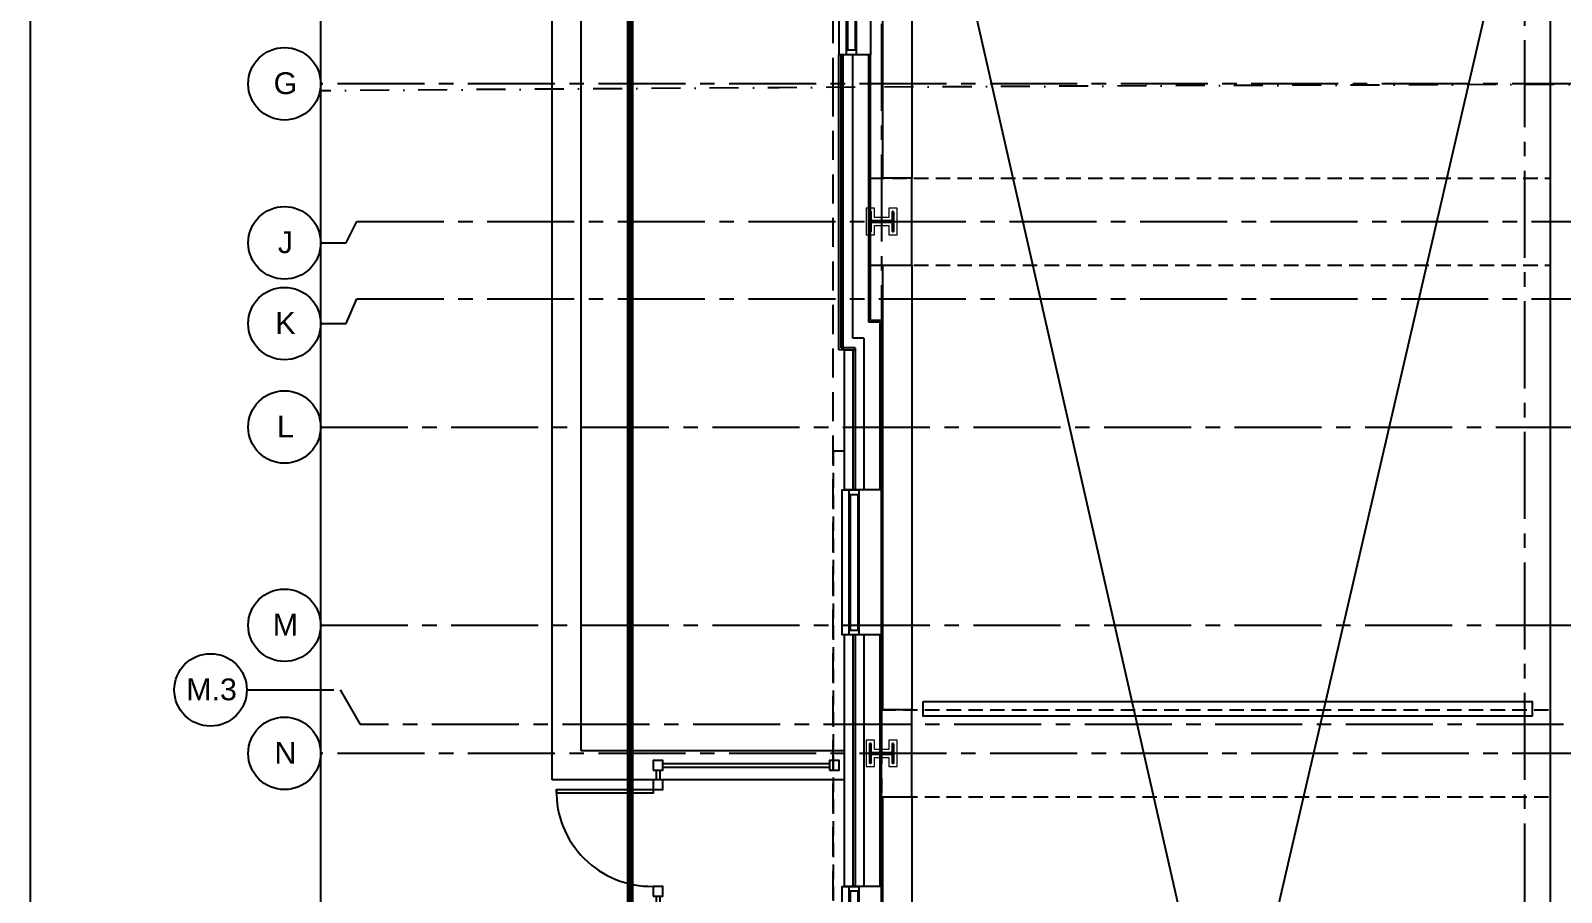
# Model space of a CAD drawing. Header units: inches. Extents: x 5931 to 10048, y 0 to 3185.
# Drawn here: x 6000 to 6633, y 1339 to 1695 of the extents above; entities that cross this region are included whole.
import ezdxf
from ezdxf.enums import TextEntityAlignment as Align

# ---------------------------------------------------------------- set-up
doc = ezdxf.new("R2010")
doc.units = ezdxf.units.IN
doc.header["$LTSCALE"] = 48
doc.header["$MEASUREMENT"] = 0
for name, pattern in [('CENTER2', [1.125, 0.75, -0.125, 0.125, -0.125]), ('DASHDOT2', [0.5, 0.25, -0.125, 0, -0.125]), ('HIDDEN', [0.375, 0.25, -0.125]), ('HIDDEN2', [0.1875, 0.125, -0.0625]), ('PHANTOM2', [1.25, 0.625, -0.125, 0.125, -0.125, 0.125, -0.125])]:
    doc.linetypes.add(name, pattern=pattern)
for name, color, linetype in [('_0_Objects', 8, 'Continuous'), ('A-Flor-Hral', 8, 'Continuous'), ('A-Flor-Soffit', 8, 'HIDDEN2'), ('A-Glaz', 8, 'Continuous'), ('A-Glaz-Sill', 8, 'Continuous'), ('A-Grid(3-32)', 8, 'CENTER2'), ('A-Site-low walls', 8, 'Continuous'), ('A-Site-Pave', 8, 'Continuous'), ('A-Site-Property', 8, 'PHANTOM2'), ('A-Site-Setback', 8, 'HIDDEN'), ('A-Wall-Full', 8, 'Continuous'), ('A-Wall-Hatch', 8, 'Continuous'), ('S-Grid-Iden', 8, 'Continuous'), ('S-Site-Curb', 8, 'Continuous'), ('S-Structural Concrete', 8, 'Continuous'), ('Zoning Envelope', 8, 'DASHDOT2')]:
    doc.layers.add(name, color=color, linetype=linetype)
doc.layers.add('A-ANNO-NPLT', color=8, linetype='Continuous', plot=False)
for name, color, linetype, lineweight in [('A-Detl-Hatch', 8, 'Continuous', 18), ('S-Detl-Hatch', 8, 'Continuous', 18), ('S-Detl-Wide', 8, 'Continuous', 35)]:
    doc.layers.add(name, color=color, linetype=linetype, lineweight=lineweight)
doc.styles.get("Standard").update_dxf_attribs({"font": 'arial.ttf'})

# ---------------------------------------------------------------- blocks, each defined once
blk = doc.blocks.new('EXTERIOR LOUVER')
at = {"layer": 'A-Glaz'}
for p, q in [((2323.12, -9046.93), (2323.12, -8990.81)), ((2323.62, -9046.81), (2323.62, -8990.81)), ((2326.62, -8990.81), (2326.62, -9046.81)), ((2327.12, -8990.81), (2327.12, -9046.81))]:
    blk.add_line(p, q, dxfattribs=at)
for points in [[(2323.12, -8988.81), (2327.12, -8988.81), (2327.12, -8990.81), (2323.12, -8990.81)], [(2323.12, -9046.81), (2327.12, -9046.81), (2327.12, -9048.81), (2323.12, -9048.81)]]:
    blk.add_lwpolyline(points, close=True, dxfattribs=at)
at = {"layer": 'A-Glaz-Sill'}
blk.add_line((2336.37, -8988.81), (2336.37, -9048.81), dxfattribs=at)
blk.add_lwpolyline([(2323.12, -9048.81), (2320.12, -9048.81), (2320.12, -8988.81), (2323.12, -8988.81)], dxfattribs=at)
blk = doc.blocks.new('EXTERIOR LOUVER -2')
at = {"layer": 'A-Glaz'}
for p, q in [((2322, -8354.93), (2322, -8298.81)), ((2322.5, -8354.81), (2322.5, -8298.81)), ((2325.5, -8298.81), (2325.5, -8354.81)), ((2326, -8298.81), (2326, -8354.81))]:
    blk.add_line(p, q, dxfattribs=at)
for points in [[(2322, -8296.81), (2326, -8296.81), (2326, -8298.81), (2322, -8298.81)], [(2322, -8354.81), (2326, -8354.81), (2326, -8356.81), (2322, -8356.81)]]:
    blk.add_lwpolyline(points, close=True, dxfattribs=at)
at = {"layer": 'A-Glaz-Sill'}
blk.add_line((2331.87, -8296.81), (2331.87, -8356.81), dxfattribs=at)
blk.add_lwpolyline([(2322, -8356.81), (2319, -8356.81), (2319, -8296.81), (2322, -8296.81)], dxfattribs=at)
blk = doc.blocks.new('1ST FLOOR CORE & SHELL')
at = {"layer": 'A-Flor-Soffit'}
blk.add_lwpolyline([(2321, -8520.75), (2316.5, -8520.75), (2316.5, -9228.75), (3108.87, -9228.75), (3108.87, -9224.75), (4240.5, -9224.75), (4240.5, -9222.63), (4656.87, -9222.63), (4656.87, -9224.75), (5704.5, -9224.75), (5704.5, -8756.75), (5700, -8756.75)], dxfattribs=at)
at = {"layer": 'A-Wall-Full'}
for p, q in [((2613, -8156), (2613, -8944.88)), ((2318.75, -8478.75), (2318.75, -8356.75)), ((2331.87, -8356.75), (2319.87, -8356.75)), ((2331.87, -8466.75), (2331.87, -8356.75)), ((2336.37, -8466.75), (2331.87, -8466.75)), ((2336.37, -8466.75), (2336.37, -8536.75)), ((2321, -8478.75), (2318.75, -8478.75)), ((2321, -8478.75), (2321, -8536.75)), ((2336.37, -8536.75), (2321, -8536.75)), ((2321, -8596.75), (2321, -8700.75)), ((2336.37, -8596.75), (2321, -8596.75)), ((2336.37, -8596.75), (2336.37, -8700.75)), ((2336.37, -8700.75), (2321, -8700.75))]:
    blk.add_line(p, q, dxfattribs=at)
at = {"layer": 'A-Wall-Hatch'}
for p, q in [((2319.75, -8478), (2319.75, -8356.75)), ((2320.62, -8478), (2320.62, -8356.75)), ((2324.62, -8474), (2324.62, -8356.75)), ((2331.25, -8467.38), (2331.25, -8356.75)), ((2335.75, -8467.38), (2331.25, -8467.38)), ((2335.75, -8467.38), (2335.75, -8536.75)), ((2325.62, -8478), (2319.75, -8478)), ((2329.12, -8474), (2324.62, -8474)), ((2325.62, -8478), (2325.62, -8536.75)), ((2329.12, -8474), (2329.12, -8536.75)), ((2321, -8478.75), (2325.62, -8478.75)), ((2324.62, -8478.75), (2324.62, -8536.75)), ((2324.62, -8596.75), (2324.62, -8700.75)), ((2325.62, -8596.75), (2325.62, -8700.75)), ((2329.12, -8596.75), (2329.12, -8700.75)), ((2335.75, -8596.75), (2335.75, -8700.75))]:
    blk.add_line(p, q, dxfattribs=at)
for name, p in [('EXTERIOR LOUVER -2', (0, 0.06)), ('EXTERIOR LOUVER', (0, 452.06)), ('EXTERIOR LOUVER', (0, 288.06))]:
    blk.add_blockref(name, p)
blk = doc.blocks.new('Column Bubble')
blk.add_circle((-0.0042, -0.0024), 0.1562)
blk.add_attdef('XX', text='', height=0.0938).set_placement((0, 0), align=Align.MIDDLE_CENTER)
blk = doc.blocks.new('*U9')
at = {"layer": 'A-Detl-Hatch'}
h = blk.add_hatch(dxfattribs=at)
h.set_pattern_fill('ANSI32', color=256, scale=6, style=0)
h.set_pattern_definition([(45, (0, -4.865), (-1.591, 1.591), []), (45, (1.0607, -4.865), (-1.591, 1.591), [])])
edge = h.paths.add_edge_path()
edge.add_line((3.98, -9.73), (3.98, -9.295))
edge.add_line((3.98, -9.295), (0.645, -9.295))
edge.add_arc((0.645, -8.795), 0.5, 180, 270, ccw=False)
edge.add_line((0.145, -8.795), (0.145, -0.935))
edge.add_arc((0.645, -0.935), 0.5, 90, 180, ccw=False)
edge.add_line((0.645, -0.435), (3.98, -0.435))
edge.add_line((3.98, -0.435), (3.98, 0))
edge.add_line((3.98, 0), (-3.98, 0))
edge.add_line((-3.98, 0), (-3.98, -0.435))
edge.add_line((-3.98, -0.435), (-0.645, -0.435))
edge.add_arc((-0.645, -0.935), 0.5, 0, 90, ccw=False)
edge.add_line((-0.145, -0.935), (-0.145, -8.795))
edge.add_arc((-0.645, -8.795), 0.5, -90, 0, ccw=False)
edge.add_line((-0.645, -9.295), (-3.98, -9.295))
edge.add_line((-3.98, -9.295), (-3.98, -9.73))
edge.add_line((-3.98, -9.73), (3.98, -9.73))
at = {"linetype": 'ByBlock'}
blk.add_lwpolyline([(3.98, -9.73), (3.98, -9.295), (0.645, -9.295, -0.4142136), (0.145, -8.795), (0.145, -0.935, -0.4142136), (0.645, -0.435), (3.98, -0.435), (3.98, 0), (-3.98, 0), (-3.98, -0.435), (-0.645, -0.435, -0.4142136), (-0.145, -0.935), (-0.145, -8.795, -0.4142136), (-0.645, -9.295), (-3.98, -9.295), (-3.98, -9.73)], format="xyb", close=True, dxfattribs=at)
blk = doc.blocks.new('W10X33')
at = {"layer": 'S-Detl-Hatch'}
blk.add_lwpolyline([(13773.28, -7309.78), (13773.28, -7306.34), (13769.45, -7306.34), (13769.45, -7300.48), (13773.28, -7300.48), (13773.28, -7297.05), (13762.32, -7297.05), (13762.32, -7300.48), (13766.16, -7300.48), (13766.16, -7306.34), (13762.32, -7306.34), (13762.32, -7309.78)], close=True, dxfattribs=at)
at = {"layer": 'S-Detl-Wide'}
blk.add_blockref('*U9', (13767.8, -7298.55), dxfattribs=at)
blk = doc.blocks.new('1ST FLOOR - STRUCTURAL GRID')
at = {"layer": 'A-Grid(3-32)'}
for p, q in [((2336.5, -7426.01), (2336.5, -9520.75)), ((2602.5, -9520.75), (2602.5, -7426.01)), ((5927.38, -8368.75), (2104.5, -8368.75)), ((2119.38, -8425.75), (5912.5, -8425.75)), ((2119.38, -8457.75), (5912.5, -8457.75)), ((2104.5, -8510.75), (5927.38, -8510.75)), ((2104.5, -8592.75), (5927.38, -8592.75)), ((2073.94, -8619.5), (2112.5, -8619.5)), ((2112.5, -8619.5), (2120.87, -8633.75)), ((5912.5, -8633.75), (2120.87, -8633.75)), ((5927.38, -8645.75), (2104.5, -8645.75))]:
    blk.add_line(p, q, dxfattribs=at)
for points in [[(2104.5, -8434.56), (2115.03, -8434.56), (2119.38, -8425.75)], [(2104.5, -8467.97), (2115.03, -8467.97), (2119.38, -8457.75)]]:
    blk.add_lwpolyline(points, dxfattribs=at)
at = {"rotation": 90}
for p in [(-4966.91, -22193.55), (-4966.91, -22413.55)]:
    blk.add_blockref('W10X33', p, dxfattribs=at)
at = {"layer": 'S-Grid-Iden', "xscale": 96, "yscale": 96, "zscale": 96}
for p, values in [((2089.9, -8368.52), {'XX': 'G'}), ((2089.9, -8434.33), {'XX': 'J'}), ((2089.9, -8467.73), {'XX': 'K'}), ((2089.9, -8510.52), {'XX': 'L'}), ((2089.9, -8592.52), {'XX': 'M'}), ((2059.34, -8619.27), {'XX': 'M.3'}), ((2089.9, -8645.52), {'XX': 'N'})]:
    blk.add_blockref('Column Bubble', p, dxfattribs=at).add_auto_attribs(values)
blk = doc.blocks.new('GROUND LEVEL PARKING')
at = {"layer": 'A-Site-Pave'}
for p, q in [((6364.5, 1818.49), (6495.25, 1242.88)), ((6495.25, 1242.88), (6628.5, 1818.49))]:
    blk.add_line(p, q, dxfattribs=at)
blk.add_lwpolyline([(6369.15, 1417.67), (6621.15, 1417.67), (6621.15, 1411.67), (6369.15, 1411.67)], close=True, dxfattribs=at)
blk = doc.blocks.new('areaway fence -2 first fl')
for p, q in [((5703.16, 1389.26), (5703.16, 1385.26)), ((5704.66, 1389.26), (5704.66, 1385.26)), ((5705.91, 1392.01), (5774.92, 1392.01)), ((5705.91, 1390.51), (5774.92, 1390.51)), ((5703.16, 1337.26), (5703.16, 1315.26)), ((5704.66, 1337.26), (5704.66, 1315.26)), ((5705.91, 1314.01), (5724.92, 1314.01)), ((5705.91, 1312.51), (5724.92, 1312.51)), ((5726.17, 1311.26), (5726.17, 1265.26)), ((5727.67, 1311.26), (5727.67, 1265.26)), ((5726.17, 1261.26), (5726.17, 1217.26)), ((5727.67, 1261.26), (5727.67, 1217.26)), ((5726.17, 1213.26), (5726.17, 1169.26)), ((5727.67, 1213.26), (5727.67, 1169.26)), ((5726.17, 1165.26), (5726.17, 1118.98)), ((5727.67, 1165.26), (5727.67, 1118.98)), ((5691.42, 876.26), (5691.42, 1116.76)), ((5691.42, 1116.76), (5720.92, 1116.76)), ((5693.42, 876.26), (5693.42, 1114.76)), ((5693.42, 1114.76), (5720.92, 1114.76)), ((5720.92, 1116.76), (5720.92, 1114.76)), ((5699.92, 1108.38), (5778.92, 1108.38)), ((5699.92, 1108.38), (5699.92, 879.26)), ((5701.92, 1106.38), (5778.92, 1106.38)), ((5701.92, 1106.38), (5701.92, 879.26)), ((5694.92, 876.26), (5672.43, 876.26)), ((5694.92, 874.26), (5672.43, 874.26)), ((5694.92, 876.26), (5694.92, 874.26))]:
    blk.add_line(p, q)
for points in [[(5701.91, 1389.26), (5705.91, 1389.26), (5705.91, 1393.26), (5701.91, 1393.26)], [(5774.92, 1389.26), (5778.92, 1389.26), (5778.92, 1393.26), (5774.92, 1393.26)], [(5701.91, 1381.26), (5701.91, 1379.76), (5661.91, 1379.76), (5661.91, 1381.26)], [(5701.91, 1381.26), (5705.91, 1381.26), (5705.91, 1385.26), (5701.91, 1385.26)], [(5701.91, 1337.26), (5705.91, 1337.26), (5705.91, 1341.26), (5701.91, 1341.26)], [(5701.91, 1311.26), (5705.91, 1311.26), (5705.91, 1315.26), (5701.91, 1315.26)], [(5724.92, 1311.26), (5728.92, 1311.26), (5728.92, 1315.26), (5724.92, 1315.26)], [(5724.92, 1265.26), (5728.92, 1265.26), (5728.92, 1261.26), (5724.92, 1261.26)], [(5724.92, 1217.26), (5728.92, 1217.26), (5728.92, 1213.26), (5724.92, 1213.26)], [(5724.92, 1169.26), (5728.92, 1169.26), (5728.92, 1165.26), (5724.92, 1165.26)], [(5724.92, 1118.98), (5728.92, 1118.98), (5728.92, 1114.98), (5724.92, 1114.98)], [(5698.92, 873.26), (5702.92, 873.26), (5702.92, 877.26), (5698.92, 877.26)], [(5774.92, 873.26), (5778.92, 873.26), (5778.92, 877.26), (5774.92, 877.26)], [(5702.92, 873.26), (5704.42, 873.26), (5704.42, 837.26), (5702.92, 837.26)], [(5774.92, 873.26), (5773.42, 873.26), (5773.42, 837.26), (5774.92, 837.26)]]:
    blk.add_lwpolyline(points, close=True)
for centre, radius, start, end in [((5701.16, 1380.51), 39.26, 178.90531, 271.09469), ((5778.92, 1107.38), 1, 270, 90), ((5700.92, 879.26), 1, 180, 0), ((5703.67, 872.51), 35.26, 268.78112, 1.21888), ((5774.17, 872.51), 35.26, 178.78112, 271.21888)]:
    blk.add_arc(centre, radius, start, end)
blk = doc.blocks.new('areaway and stair')
at = {"layer": 'A-Site-low walls'}
for p, q in [((-120.76, 568.34), (-120.76, 1326.97)), ((-108.76, 580.34), (-108.76, 1326.97)), ((0, 580.34), (-108.76, 580.34)), ((0, 568.34), (-120.76, 568.34))]:
    blk.add_line(p, q, dxfattribs=at)
at = {"layer": 'A-Flor-Hral'}
blk.add_blockref('areaway fence -2 first fl', (-5780.92, -816.91), dxfattribs=at)

msp = doc.modelspace()

# ---------------------------------------------------------------- linework, layer by layer
at = {"layer": 'A-ANNO-NPLT'}
for points in [[(6000, 0), (6000, 2976), (10048, 2976), (10048, 0)], [(6120, 360), (6120, 2616), (9928, 2616), (9928, 360)]]:
    msp.add_lwpolyline(points, close=True, dxfattribs=at)
at = {"layer": 'A-Flor-Soffit'}
for p, q in [((6347.38, 1634.26), (6628.5, 1634.26)), ((6347.38, 1598.26), (6628.5, 1598.26)), ((6351.88, 1414.26), (6628.5, 1414.26)), ((6351.88, 1378.26), (6628.5, 1378.26))]:
    msp.add_line(p, q, dxfattribs=at)
at = {"layer": 'A-Site-Property', "const_width": 3}
msp.add_lwpolyline([(6860, 809.26, 0.000391), (6716, 809.14, 0.00127), (6248, 807.22), (6248, 1671.99), (6248, 2571.99), (9651.75, 1937.56, 0.002707), (9800, 1910.76), (9800, 809.26), (6860, 809.26)], format="xyb", dxfattribs=at)
at = {"layer": 'A-Site-Setback'}
msp.add_lwpolyline([(9036, 869.26), (6800, 869.26, 0.00067), (6715.91, 869.14, 0.001041), (6332, 867.74), (6332, 1671.99), (6332, 2312.2)], format="xyb", dxfattribs=at)
at = {"layer": 'S-Site-Curb'}
for p, q in [((6364.5, 1884.26), (6364.5, 1634.26)), ((6364.5, 1598.26), (6364.5, 1414.26)), ((6364.5, 1378.26), (6364.5, 1135.26))]:
    msp.add_line(p, q, dxfattribs=at)
at = {"layer": 'S-Structural Concrete'}
msp.add_lwpolyline([(6352.5, 891.26), (6352.5, 1099.26), (6364.5, 1099.26), (6364.5, 1135.26), (6352.5, 1135.26), (6352.5, 1378.26), (6364.5, 1378.26), (6364.5, 1414.26), (6352.5, 1414.26), (6352.5, 1598.26), (6364.5, 1598.26), (6364.5, 1634.26), (6352.5, 1634.26), (6352.5, 1884.26)], dxfattribs=at)
at = {"layer": 'Zoning Envelope'}
msp.add_lwpolyline([(9965.74, 1673.26), (6860, 1673.26, 0.000426), (6726.65, 1673.14, 0.001551), (6120, 1670.34, 0.001255)], format="xyb", dxfattribs=at)
msp.add_lwpolyline([(9965.74, 1673.26), (6860, 1673.26, 0.000426), (6726.65, 1673.14, 0.001551), (6120, 1670.34, 0.001255)], format="xyb", dxfattribs=at)
msp.add_lwpolyline([(9965.74, 1673.26), (6860, 1673.26, 0.000426), (6726.65, 1673.14, 0.001551), (6120, 1670.34, 0.001255)], format="xyb", dxfattribs=at)
msp.add_lwpolyline([(9965.74, 1673.26), (6860, 1673.26, 0.000426), (6726.65, 1673.14, 0.001551), (6120, 1670.34, 0.001255)], format="xyb", dxfattribs=at)

# ---------------------------------------------------------------- block references
at = {"layer": '_0_Objects', "linetype": 'HIDDEN'}
msp.add_blockref('1ST FLOOR - STRUCTURAL GRID', (4015.5, 10042.01), dxfattribs=at)
at = {"layer": '_0_Objects'}
for name, p in [('1ST FLOOR CORE & SHELL', (4015.5, 10042.01)), ('areaway and stair', (6336.5, 816.91)), ('GROUND LEVEL PARKING', (0, 0))]:
    msp.add_blockref(name, p, dxfattribs=at)

doc.saveas('drawing.dxf')
